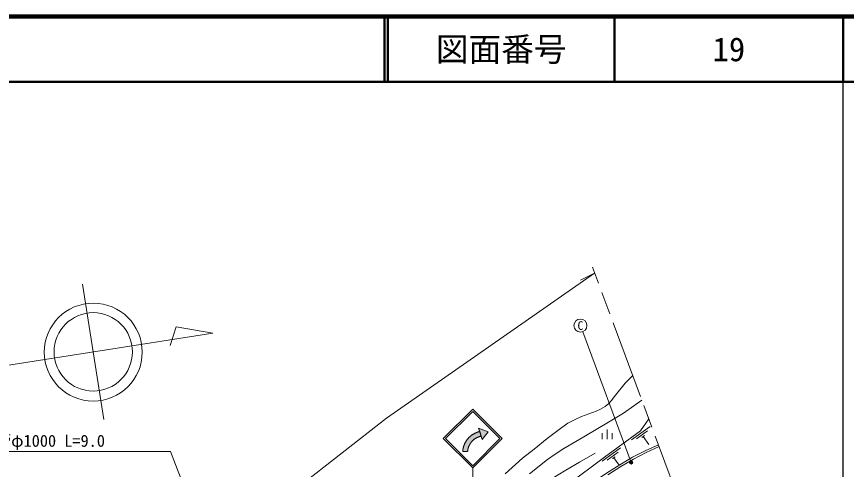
# Model space of a CAD drawing. Units: millimetres at full size, sheet at 1:1000; details may follow other scales. Extents: x 40000 to 680000, y 20000 to 380000.
# Drawn here: x 452376 to 579500, y 310700 to 380000 of the extents above; entities that cross this region are included whole.
import ezdxf
from ezdxf.enums import TextEntityAlignment as Align

# ---------------------------------------------------------------- set-up
doc = ezdxf.new("R2010")
doc.units = ezdxf.units.MM
doc.header["$LTSCALE"] = 1000
doc.linetypes.add('CHAIN', pattern=[18.5, 12, -1.5, 3.5, -1.5])
for name, color, linetype, lineweight in [('M-BGD', 7, 'Continuous', 13), ('M-BMK', 2, 'CHAIN', 13), ('M-BMK-SRVR', 3, 'Continuous', 13), ('M-STR-HTXT', 7, 'Continuous', 13), ('M-STR-STRC', 7, 'Continuous', 13), ('M-TTL', 2, 'Continuous', 140), ('M-TTL-BAND', 7, 'Continuous', 25), ('M-TTL-LINE', 7, 'Continuous', 50)]:
    doc.layers.add(name, color=color, linetype=linetype, lineweight=lineweight)
doc.layers.add('M-TTL-TXT', color=7, linetype='Continuous')
doc.styles.add('ＭＳ ゴシック', font='')
doc.styles.get('ＭＳ ゴシック').set_extended_font_data('MS Gothic')

msp = doc.modelspace()

# ---------------------------------------------------------------- hatches: boundary and pattern name
at = {"layer": 'M-STR-HTXT'}
msp.add_hatch(color=256, dxfattribs=at).paths.add_polyline_path([(546620, 311991, -0.41421), (546740, 311658, -0.41421), (546407, 311538, -1)])
at = {"layer": 'M-STR-STRC'}
for points in [[(523545, 315782), (523501, 315773), (523457, 315763), (523413, 315752), (523370, 315741), (523326, 315728), (523283, 315716), (523240, 315702), (523197, 315687), (523155, 315672), (523112, 315656), (523071, 315640), (523029, 315622), (522988, 315604), (522947, 315585), (522906, 315566), (522866, 315545), (522826, 315525), (522786, 315503), (522747, 315481), (522708, 315458), (522670, 315434), (522632, 315409), (522594, 315384), (522557, 315359), (522520, 315332), (522484, 315306), (522448, 315278), (522413, 315250), (522378, 315221), (522344, 315192), (522310, 315162), (522277, 315131), (522245, 315100), (522212, 315068), (522181, 315036), (522150, 315003), (522120, 314970), (522090, 314936), (522061, 314901), (522032, 314866), (522004, 314831), (521977, 314795), (521950, 314759), (521924, 314722), (521898, 314685), (521874, 314647), (521849, 314609), (521826, 314570), (521803, 314531), (521781, 314492), (521760, 314452), (521739, 314412), (521719, 314372), (521700, 314331), (521681, 314290), (521663, 314248), (521646, 314207), (521630, 314165), (521614, 314122), (521599, 314080), (521585, 314037), (521571, 313994), (521559, 313951), (521547, 313907), (521535, 313863), (521525, 313819), (521515, 313775), (521507, 313731), (521498, 313687), (521491, 313642), (521485, 313598), (521479, 313553), (521474, 313508), (521470, 313463), (521469, 313459), (520726, 313460), (520729, 313499), (520734, 313557), (520740, 313614), (520747, 313672), (520754, 313730), (520763, 313787), (520773, 313844), (520784, 313901), (520796, 313958), (520809, 314015), (520823, 314071), (520838, 314127), (520854, 314183), (520871, 314238), (520889, 314294), (520907, 314349), (520927, 314403), (520948, 314458), (520969, 314511), (520992, 314565), (521016, 314618), (521040, 314671), (521065, 314723), (521092, 314775), (521119, 314826), (521147, 314877), (521176, 314927), (521205, 314977), (521236, 315026), (521268, 315075), (521300, 315123), (521333, 315171), (521367, 315218), (521402, 315265), (521438, 315310), (521474, 315356), (521511, 315400), (521549, 315444), (521588, 315487), (521628, 315530), (521668, 315572), (521709, 315613), (521750, 315653), (521793, 315693), (521836, 315732), (521880, 315770), (521924, 315808), (521969, 315844), (522015, 315880), (522061, 315915), (522108, 315949), (522155, 315983), (522204, 316015), (522252, 316047), (522301, 316078), (522351, 316108), (522401, 316137), (522452, 316165), (522503, 316193), (522555, 316219), (522607, 316245), (522660, 316269), (522713, 316293), (522766, 316316), (522820, 316338), (522874, 316359), (522928, 316379), (522983, 316398), (523038, 316416), (523094, 316433), (523150, 316449), (523206, 316464), (523262, 316478), (523319, 316492), (523153, 317011), (524623, 316447), (523711, 315263)], [(523319, 316492), (523262, 316478), (523206, 316464), (523150, 316449), (523094, 316433), (523038, 316416), (522983, 316398), (522928, 316379), (522874, 316359), (522820, 316338), (522766, 316316), (522713, 316293), (522660, 316269), (522607, 316245), (522555, 316219), (522503, 316193), (522452, 316165), (522401, 316137), (522351, 316108), (522301, 316078), (522252, 316047), (522204, 316015), (522155, 315983), (522108, 315949), (522061, 315915), (522015, 315880), (521969, 315844), (521924, 315808), (521880, 315770), (521836, 315732), (521793, 315693), (521750, 315653), (521709, 315613), (521668, 315572), (521628, 315530), (521588, 315487), (521549, 315444), (521511, 315400), (521474, 315356), (521438, 315310), (521402, 315265), (521367, 315218), (521333, 315171), (521300, 315123), (521268, 315075), (521236, 315026), (521205, 314977), (521176, 314927), (521147, 314877), (521119, 314826), (521092, 314775), (521065, 314723), (521040, 314671), (521016, 314618), (520992, 314565), (520969, 314511), (520948, 314458), (520927, 314403), (520907, 314349), (520889, 314294), (520871, 314238), (520854, 314183), (520838, 314127), (520823, 314071), (520809, 314015), (520796, 313958), (520784, 313901), (520773, 313844), (520763, 313787), (520754, 313730), (520747, 313672), (520740, 313614), (520734, 313557), (520729, 313499), (520726, 313460), (521469, 313459), (521474, 313508), (521479, 313553), (521485, 313598), (521491, 313642), (521498, 313687), (521507, 313731), (521515, 313775), (521525, 313819), (521535, 313863), (521547, 313907), (521559, 313951), (521571, 313994), (521585, 314037), (521599, 314080), (521614, 314122), (521630, 314165), (521646, 314207), (521663, 314248), (521681, 314290), (521700, 314331), (521719, 314372), (521739, 314412), (521760, 314452), (521781, 314492), (521803, 314531), (521826, 314570), (521849, 314609), (521874, 314647), (521898, 314685), (521924, 314722), (521950, 314759), (521977, 314795), (522004, 314831), (522032, 314866), (522061, 314901), (522090, 314936), (522120, 314970), (522150, 315003), (522181, 315036), (522212, 315068), (522245, 315100), (522277, 315131), (522310, 315162), (522344, 315192), (522378, 315221), (522413, 315250), (522448, 315278), (522484, 315306), (522520, 315332), (522557, 315359), (522594, 315384), (522632, 315409), (522670, 315434), (522708, 315458), (522747, 315481), (522786, 315503), (522826, 315525), (522866, 315545), (522906, 315566), (522947, 315585), (522988, 315604), (523029, 315622), (523071, 315640), (523112, 315656), (523155, 315672), (523197, 315687), (523240, 315702), (523283, 315716), (523326, 315728), (523370, 315741), (523413, 315752), (523457, 315763), (523501, 315773), (523545, 315782)]]:
    msp.add_hatch(color=256, dxfattribs=at).paths.add_polyline_path(points)

# ---------------------------------------------------------------- linework, layer by layer
at = {"layer": 'M-BGD'}
for p, q in [((542851, 315322), (542851, 316822)), ((549418, 317252), (546582, 315201)), ((549026, 316598), (547325, 315368)), ((542101, 315322), (542101, 316222)), ((543601, 315322), (543601, 316222)), ((548550, 315884), (548153, 315596)), ((548351, 315740), (549230, 314525)), ((544917, 314004), (542088, 311944)), ((544528, 313349), (542830, 312113)), ((544054, 312633), (543657, 312344)), ((543856, 312489), (544690, 311342))]:
    msp.add_line(p, q, dxfattribs=at)
for points in [[(527233, 310017), (529855, 312393), (531646, 313800), (533653, 315403), (535881, 317119), (536845, 317768), (537928, 318339), (538922, 318801), (540053, 319204), (541166, 319626), (541842, 319929), (542525, 320329), (543118, 320805), (543478, 321201), (544133, 322049), (545632, 323893), (546768, 325061)], [(530967, 310002), (533697, 312197), (534878, 313047), (536236, 313898), (539299, 315697), (543284, 318063), (545329, 319283), (546934, 320436), (548169, 321295)], [(549239, 318421), (547975, 316579), (542451, 312583), (536748, 308360), (531379, 303875), (528036, 300799), (523533, 296251), (518884, 291754), (514392, 287391), (509517, 283034), (504829, 279133)], [(505851, 277650), (508181, 279345), (511680, 281718), (512405, 282412), (518404, 288877), (522268, 292947), (527142, 297631), (529804, 300169), (532695, 302698), (534777, 304437), (537026, 306139), (539182, 307700), (542765, 310143), (544796, 311408), (546749, 312548), (548670, 313547), (550712, 314461)], [(542929, 309892), (544951, 311151), (546893, 312285), (548801, 313277), (550835, 314187)], [(500018, 276587), (500748, 277028), (502253, 278122), (503393, 279094), (505248, 280902), (507641, 283311), (509739, 285468), (511897, 287610), (514670, 290536), (517361, 293468), (518352, 294782), (519826, 296726), (521955, 299188), (523794, 301041), (526398, 303314), (528633, 305182), (530533, 306595), (532190, 307765), (534156, 309139), (536513, 310582), (538626, 311813), (541016, 313184)]]:
    msp.add_lwpolyline(points, dxfattribs=at)
at = {"layer": 'M-BMK'}
msp.add_line((567313, 269852), (540599, 341636), dxfattribs=at)
at = {"layer": 'M-BMK-SRVR'}
for p, q in [((462481, 339060), (465751, 318316)), ((476832, 332520), (475920, 329662)), ((482419, 331573), (476832, 332520)), ((449793, 326430), (482419, 331573))]:
    msp.add_line(p, q, dxfattribs=at)
for centre, radius in [((464122, 328646), 7500), ((464116, 328688), 6000)]:
    msp.add_circle(centre, radius, dxfattribs=at)
at = {"layer": 'M-STR-HTXT'}
for p, q in [((540930, 340748), (538739, 339640)), ((546513, 311765), (539097, 331774))]:
    msp.add_line(p, q, dxfattribs=at)
for points in [[(540930, 340748), (509050, 318551), (495466, 307919), (491475, 305370), (488885, 303852), (487147, 302914), (484869, 301980), (483038, 301260), (481286, 300774), (479748, 300384), (477470, 300034), (475748, 299915), (473330, 299851), (466874, 300062), (458217, 300637), (452362, 301196)], [(492904, 269440), (475935, 313456), (439148, 313456)]]:
    msp.add_lwpolyline(points, dxfattribs=at)
msp.add_circle((546513, 311765), 250, dxfattribs=at)
at = {"layer": 'M-STR-STRC'}
for p, q in [((517746, 315414), (522246, 319914)), ((518100, 315414), (522246, 319560)), ((526746, 315413), (522246, 319914)), ((526393, 315413), (522246, 319560)), ((523711, 315263), (523153, 317011)), ((523153, 317011), (524623, 316447)), ((517746, 315414), (522246, 310913)), ((518100, 315414), (522246, 311266)), ((522246, 310913), (526746, 315413)), ((522246, 311266), (526393, 315413)), ((524623, 316447), (523711, 315263)), ((520726, 313460), (521469, 313459)), ((522246, 310913), (522246, 308914))]:
    msp.add_line(p, q, dxfattribs=at)
for points in [[(523153, 317011), (524623, 316447), (523711, 315263)], [(523153, 317011), (524623, 316447), (523711, 315263)], [(523319, 316492), (523153, 317011), (524623, 316447), (523711, 315263), (523545, 315782)], [(523319, 316492), (523545, 315782), (523545, 315782), (523501, 315773), (523457, 315763), (523413, 315752), (523370, 315741), (523326, 315728), (523283, 315716), (523240, 315702), (523197, 315687), (523155, 315672), (523112, 315656), (523071, 315640), (523029, 315622), (522988, 315604), (522947, 315585), (522906, 315566), (522866, 315545), (522826, 315525), (522786, 315503), (522747, 315481), (522708, 315458), (522670, 315434), (522632, 315409), (522594, 315384), (522557, 315359), (522520, 315332), (522484, 315306), (522448, 315278), (522413, 315250), (522378, 315221), (522344, 315192), (522310, 315162), (522277, 315131), (522245, 315100), (522212, 315068), (522181, 315036), (522150, 315003), (522120, 314970), (522090, 314936), (522061, 314901), (522032, 314866), (522004, 314831), (521977, 314795), (521950, 314759), (521924, 314722), (521898, 314685), (521874, 314647), (521849, 314609), (521826, 314570), (521803, 314531), (521781, 314492), (521760, 314452), (521739, 314412), (521719, 314372), (521700, 314331), (521681, 314290), (521663, 314248), (521646, 314207), (521630, 314165), (521614, 314122), (521599, 314080), (521585, 314037), (521571, 313994), (521559, 313951), (521547, 313907), (521535, 313863), (521525, 313819), (521515, 313775), (521507, 313731), (521498, 313687), (521491, 313642), (521485, 313598), (521479, 313553), (521474, 313508), (521470, 313463), (521469, 313459), (521469, 313459), (520726, 313460), (520726, 313460), (520729, 313499), (520734, 313557), (520740, 313614), (520747, 313672), (520754, 313730), (520763, 313787), (520773, 313844), (520784, 313901), (520796, 313958), (520809, 314015), (520823, 314071), (520838, 314127), (520854, 314183), (520871, 314238), (520889, 314294), (520907, 314349), (520927, 314403), (520948, 314458), (520969, 314511), (520992, 314565), (521016, 314618), (521040, 314671), (521065, 314723), (521092, 314775), (521119, 314826), (521147, 314877), (521176, 314927), (521205, 314977), (521236, 315026), (521268, 315075), (521300, 315123), (521333, 315171), (521367, 315218), (521402, 315265), (521438, 315310), (521474, 315356), (521511, 315400), (521549, 315444), (521588, 315487), (521628, 315530), (521668, 315572), (521709, 315613), (521750, 315653), (521793, 315693), (521836, 315732), (521880, 315770), (521924, 315808), (521969, 315844), (522015, 315880), (522061, 315915), (522108, 315949), (522155, 315983), (522204, 316015), (522252, 316047), (522301, 316078), (522351, 316108), (522401, 316137), (522452, 316165), (522503, 316193), (522555, 316219), (522607, 316245), (522660, 316269), (522713, 316293), (522766, 316316), (522820, 316338), (522874, 316359), (522928, 316379), (522983, 316398), (523038, 316416), (523094, 316433), (523150, 316449), (523206, 316464), (523262, 316478)]]:
    msp.add_lwpolyline(points, close=True, dxfattribs=at)
msp.add_circle((538750, 332712), 1000, dxfattribs=at)
at = {"layer": 'M-TTL'}
msp.add_line((680000, 380000), (40000, 380000), dxfattribs=at)
at = {"layer": 'M-TTL-BAND'}
msp.add_line((579000, 20000), (579000, 370000), dxfattribs=at)
at = {"layer": 'M-TTL-LINE'}
for p, q in [((508747, 380000), (508747, 370000)), ((509247, 380000), (509247, 370000)), ((543997, 380000), (543997, 370000)), ((579000, 380000), (579000, 370000)), ((40000, 370000), (680000, 370000))]:
    msp.add_line(p, q, dxfattribs=at)

# ---------------------------------------------------------------- texts
at = {"layer": 'M-STR-HTXT', "style": 'ＭＳ ゴシック'}
msp.add_text('ヒューム管φ1000 L=9.0', height=1833, dxfattribs=at).set_placement((465913, 313609), align=Align.BOTTOM_RIGHT)
at = {"layer": 'M-STR-STRC', "style": 'ＭＳ ゴシック'}
msp.add_text('C', height=1320, dxfattribs=at).set_placement((538750, 332712), align=Align.MIDDLE_CENTER)
at = {"layer": 'M-TTL-TXT', "style": 'ＭＳ ゴシック'}
for s, p in [('図面番号', (526622, 375000)), ('19', (561497, 375000))]:
    msp.add_text(s, height=3666, dxfattribs=at).set_placement(p, align=Align.MIDDLE_CENTER)

doc.saveas('drawing.dxf')
